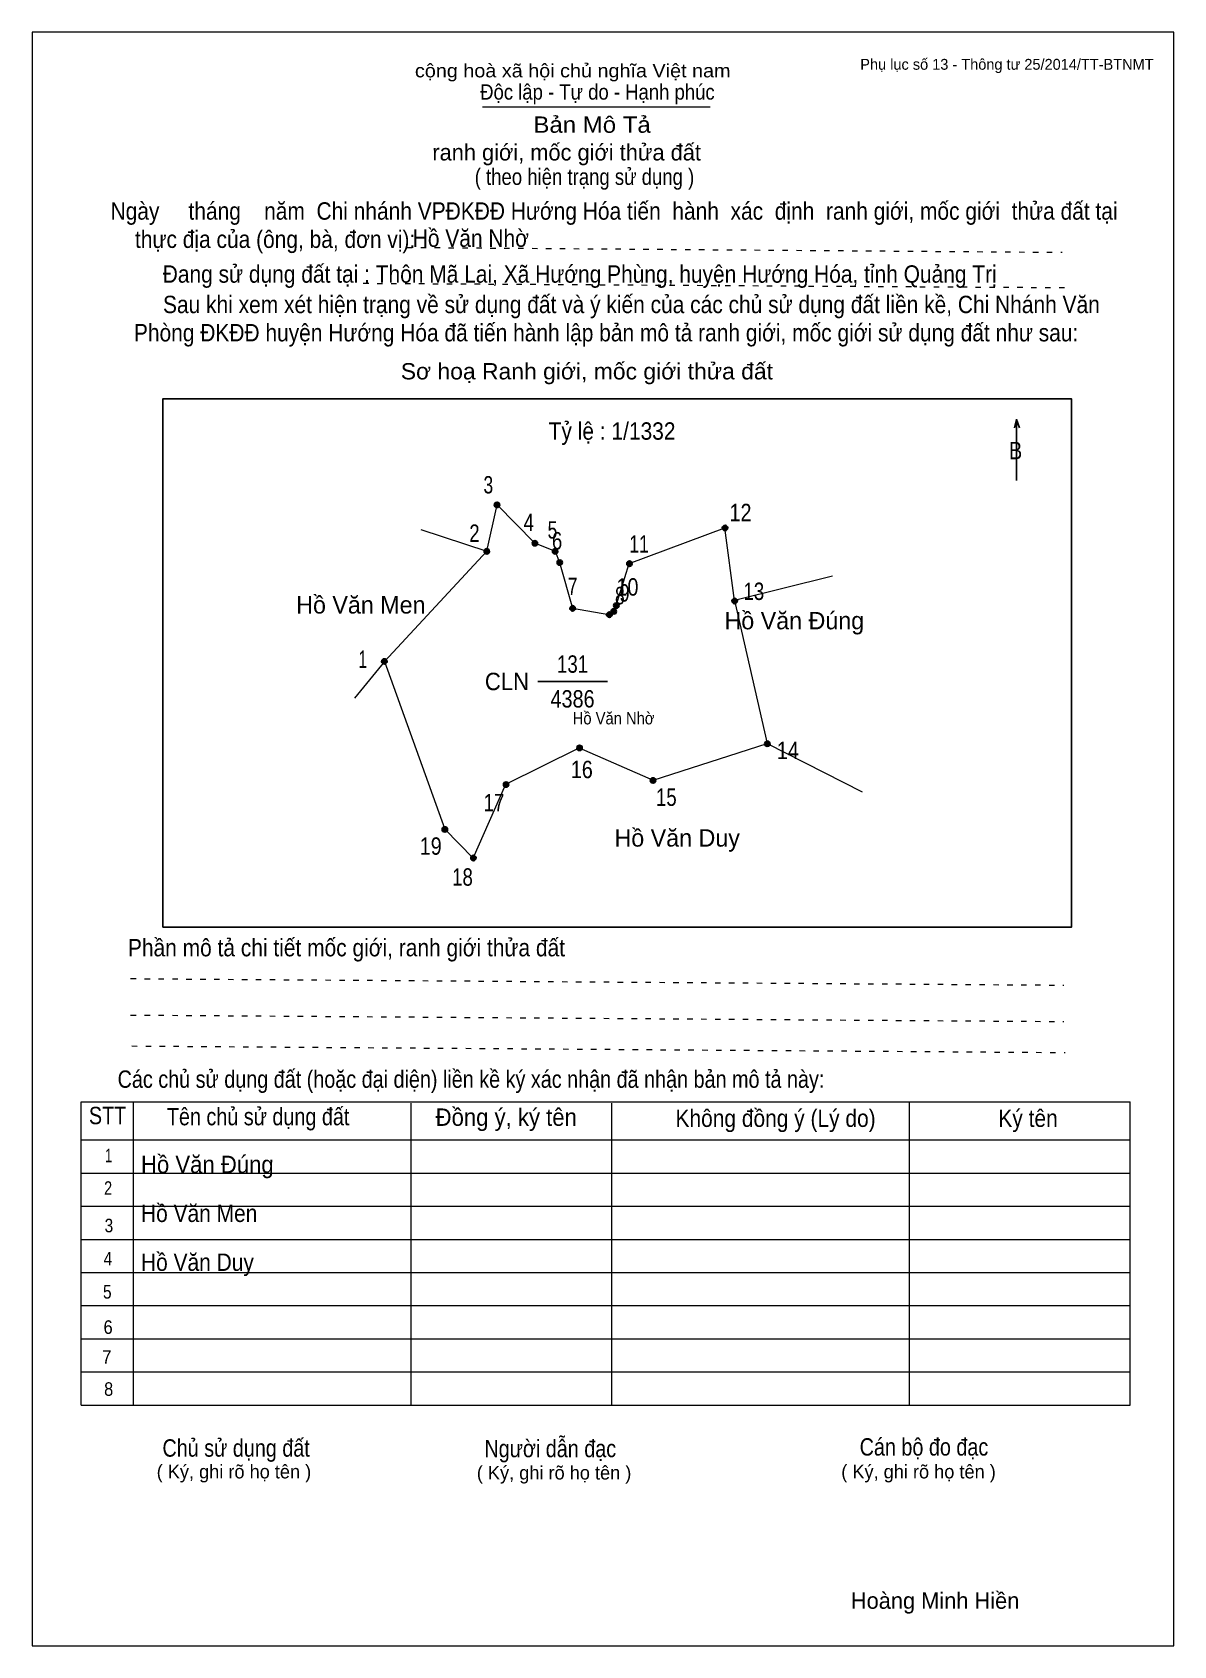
# Model space of a CAD drawing. Header units: centimetres. Extents: x 0 to 21, y 0 to 29.7.
import ezdxf
from ezdxf.enums import TextEntityAlignment as Align

# ---------------------------------------------------------------- set-up
doc = ezdxf.new("R2010")
doc.units = ezdxf.units.CM
doc.header["$LTSCALE"] = 0.13
doc.linetypes.add('DOTTED', pattern=[1.5, 0.3, -1.2])
for name, color, linetype, lineweight in [('1', 7, 'Continuous', 13), ('32', 7, 'Continuous', 25), ('33', 7, 'Continuous', 25), ('6', 7, 'Continuous', 13), ('62', 7, 'Continuous', 13)]:
    doc.layers.add(name, color=color, linetype=linetype, lineweight=lineweight)
for name, color, linetype in [('2', 7, 'Continuous'), ('34', 7, 'Continuous'), ('51', 7, 'Continuous'), ('63', 7, 'Continuous')]:
    doc.layers.add(name, color=color, linetype=linetype)

msp = doc.modelspace()

# ---------------------------------------------------------------- hatches: boundary and pattern name
at = {"layer": '32'}
for points in [[(8.6005, 21.0004, 1), (8.5005, 21.0004, 1)], [(12.7949, 20.5753, 1), (12.6949, 20.5753, 1)], [(9.2967, 20.2937, 1), (9.1967, 20.2937, 1)], [(8.4113, 20.145, 1), (8.3113, 20.145, 1)], [(9.6685, 20.145, 1), (9.5685, 20.145, 1)], [(9.7541, 19.9392, 1), (9.6541, 19.9392, 1)], [(11.0361, 19.9182, 1), (10.9361, 19.9182, 1)], [(9.9914, 19.0958, 1), (9.8914, 19.0958, 1)], [(10.6673, 18.9794, 1), (10.5673, 18.9794, 1)], [(10.7477, 19.038, 1), (10.6477, 19.038, 1)], [(10.7958, 19.1476, 1), (10.6958, 19.1476, 1)], [(12.9722, 19.2317, 1), (12.8722, 19.2317, 1)], [(6.5278, 18.1195, 1), (6.4278, 18.1195, 1)], [(13.573, 16.6032, 1), (13.473, 16.6032, 1)], [(10.1183, 16.5281, 1), (10.0183, 16.5281, 1)], [(8.7665, 15.8522, 1), (8.6665, 15.8522, 1)], [(11.4702, 15.9273, 1), (11.3702, 15.9273, 1)], [(7.64, 15.0261, 1), (7.54, 15.0261, 1)], [(8.1657, 14.5004, 1), (8.0657, 14.5004, 1)]]:
    msp.add_hatch(color=256, dxfattribs=at).paths.add_polyline_path(points)

# ---------------------------------------------------------------- linework, layer by layer
at = {"layer": '1'}
msp.add_lwpolyline([(21, 0), (21, 29.7), (0, 29.7), (0, 0)], close=True, dxfattribs=at)
at = {"layer": '32'}
for centre in [(8.5505, 21.0004), (12.7449, 20.5753), (9.2467, 20.2937), (8.3613, 20.145), (9.6185, 20.145), (9.7041, 19.9392), (10.9861, 19.9182), (9.9414, 19.0958), (10.6173, 18.9794), (10.6977, 19.038), (10.7458, 19.1476), (12.9222, 19.2317), (6.4778, 18.1195), (13.523, 16.6032), (10.0683, 16.5281), (8.7165, 15.8522), (11.4202, 15.9273), (7.59, 15.0261), (8.1157, 14.5004)]:
    msp.add_circle(centre, 0.05, dxfattribs=at)
at = {"layer": '33'}
msp.add_line((9.3, 17.75), (10.58, 17.75), dxfattribs=at)
at = {"layer": '6'}
msp.add_line((10.98, 19.92), (12.74, 20.58), dxfattribs=at)
for points in [[(7.15, 20.55), (8.36, 20.15), (8.55, 21)], [(8.55, 21), (9.24, 20.3), (9.62, 20.15)], [(14.72, 19.69), (12.92, 19.24), (12.74, 20.58)], [(8.36, 20.15), (6.48, 18.12), (5.93, 17.44)], [(9.62, 20.15), (9.7, 19.94), (9.94, 19.1), (10.61, 18.98), (10.69, 19.04), (10.74, 19.15), (10.98, 19.92)], [(12.92, 19.24), (13.52, 16.61), (15.27, 15.72)], [(6.48, 18.12), (7.59, 15.03), (8.11, 14.5), (8.71, 15.86), (10.06, 16.53), (11.42, 15.93), (13.52, 16.61)]]:
    msp.add_lwpolyline(points, dxfattribs=at)
at = {"layer": '62'}
for p, q in [((8.28, 28.33), (12.47, 28.33)), ((0.9, 10.01), (20.2, 10.01)), ((0.9, 4.43), (0.9, 10.01)), ((1.86, 4.43), (1.86, 10.01)), ((6.97, 4.43), (6.97, 9.99)), ((10.66, 4.43), (10.66, 9.99)), ((16.14, 4.43), (16.14, 10.01)), ((20.2, 4.43), (20.2, 10.01)), ((0.9, 9.31), (20.2, 9.31)), ((0.9, 8.7), (20.2, 8.7)), ((0.9, 8.09), (20.2, 8.09)), ((0.9, 7.48), (20.2, 7.48)), ((0.9, 6.87), (20.2, 6.87)), ((0.9, 6.26), (20.2, 6.26)), ((0.9, 5.65), (20.2, 5.65)), ((0.9, 5.04), (20.2, 5.04)), ((0.9, 4.43), (20.2, 4.43))]:
    msp.add_line(p, q, dxfattribs=at)
at = {"layer": '62', "linetype": 'DOTTED'}
for p, q in [((6.89, 25.74), (18.95, 25.65)), ((6.09, 25.08), (19.04, 25)), ((1.81, 12.28), (18.98, 12.16)), ((1.81, 11.61), (18.98, 11.49)), ((1.83, 11.04), (19, 10.92))]:
    msp.add_line(p, q, dxfattribs=at)
at = {"layer": '62', "lineweight": 25}
for p, q in [((18.11, 22.58), (18.11, 21.45)), ((18.11, 22.57), (18.07, 22.42)), ((18.11, 22.57), (18.16, 22.42))]:
    msp.add_line(p, q, dxfattribs=at)
msp.add_lwpolyline([(2.4, 13.23), (19.12, 13.23), (19.12, 22.95), (2.4, 22.95)], close=True, dxfattribs=at)

# ---------------------------------------------------------------- texts
at = {"layer": '2', "width": 0.9}
msp.add_text('Hồ Văn Nhờ', height=0.2253, dxfattribs=at).set_placement((10.695, 16.96), align=Align.CENTER)
at = {"layer": '32'}
for s, width, p in [('3', 0.75, (8.39, 21.21)), ('4', 0.8, (9.135, 20.52)), ('12', 0.85, (13.03, 20.7)), ('2', 0.8, (8.135, 20.32)), ('5', 0.75, (9.57, 20.38)), ('6', 0.8, (9.655, 20.18)), ('11', 0.75, (11.165, 20.12)), ('7', 0.75, (9.94, 19.34)), ('10', 0.85, (10.95, 19.33)), ('8', 0.75, (10.81, 19.17)), ('9', 0.8, (10.895, 19.22)), ('13', 0.8, (13.275, 19.25)), ('1', 0.65, (6.08, 18)), ('14', 0.85, (13.9, 16.32)), ('16', 0.85, (10.11, 15.97)), ('15', 0.8, (11.665, 15.46)), ('17', 0.8, (8.495, 15.36)), ('19', 0.85, (7.33, 14.56)), ('18', 0.8, (7.915, 13.99))]:
    msp.add_text(s, height=0.32, dxfattribs=dict(at, width=width)).set_placement(p, align=Align.CENTER)
at = {"layer": '33'}
for s, p in [('Hồ Văn Men', (6.045, 19)), ('Hồ Văn Đúng', (14.02, 18.71)), ('Hồ Văn Duy', (11.865, 14.71))]:
    msp.add_text(s, height=0.32, dxfattribs=at).set_placement(p, align=Align.CENTER)
for s, width, p in [('131', 0.8, (9.94, 17.91)), ('4386', 0.85, (9.94, 17.27))]:
    msp.add_text(s, height=0.32, dxfattribs=dict(at, width=width)).set_placement(p, align=Align.CENTER)
at = {"layer": '33', "width": 0.95}
msp.add_text('CLN', height=0.32, dxfattribs=at).set_placement((9.14, 17.59), align=Align.RIGHT)
at = {"layer": '34'}
for s, width, p in [('Hồ Văn Nhờ', 0.9, (7, 25.75)), ('Hồ Văn Đúng', 0.95, (2, 8.7)), ('Hồ Văn Men', 0.9, (2, 7.8)), ('Hồ Văn Duy', 0.9, (2, 6.9))]:
    msp.add_text(s, height=0.32, dxfattribs=dict(at, width=width)).set_placement(p)
at = {"layer": '51', "width": 0.9}
msp.add_text('Tỷ lệ : 1/1332', height=0.32, dxfattribs=at).set_placement((9.5, 22.2))
at = {"layer": '62'}
for s, height, width, p in [('cộng hoà xã hội chủ nghĩa Việt nam', 0.2474, 1.1, (7.04, 28.87)), ('Độc lập - Tự do - Hạnh phúc', 0.2828, 0.9, (8.24, 28.46)), ('Bản Mô Tả', 0.3, 1.1, (9.22, 27.85)), ('( theo hiện trạng sử dụng )', 0.3, 0.85, (8.14, 26.89)), ('Ngày     tháng    năm  Chi nhánh VPĐKĐĐ Hướng Hóa tiến  hành  xác  định  ranh giới, mốc giới  thửa đất tại ', 0.32, 0.9, (1.44, 26.25)), ('thực địa của (ông, bà, đơn vị): ', 0.32, 0.9, (1.89, 25.73)), ('Đang sử dụng đất tại : Thôn Mã Lai, Xã Hướng Phùng, huyện Hướng Hóa, tỉnh Quảng Trị', 0.32, 0.9, (2.4, 25.09)), ('     Sau khi xem xét hiện trạng về sử dụng đất và ý kiến của các chủ sử dụng đất liền kề, Chi Nhánh Văn ', 0.32, 0.9, (1.87, 24.53)), ('Phòng ĐKĐĐ huyện Hướng Hóa đã tiến hành lập bản mô tả ranh giới, mốc giới sử dụng đất như sau:', 0.32, 0.9, (1.87, 24.01)), ('Sơ hoạ Ranh giới, mốc giới thửa đất', 0.3, 1.05, (6.78, 23.31)), ('B', 0.32, 0.85, (17.97, 21.84)), ('Phần mô tả chi tiết mốc giới, ranh giới thửa đất ', 0.32, 0.9, (1.76, 12.69)), ('Các chủ sử dụng đất (hoặc đại diện) liền kề ký xác nhận đã nhận bản mô tả này:', 0.32, 0.85, (1.57, 10.27))]:
    msp.add_text(s, height=height, dxfattribs=dict(at, width=width)).set_placement(p)
msp.add_text('ranh giới, mốc giới thửa đất', height=0.3, dxfattribs=at).set_placement((7.36, 27.34))
for s, height, width, p in [('STT', 0.32, 0.85, (1.385, 9.6)), ('Tên chủ sử dụng đất', 0.32, 0.85, (4.155, 9.58)), ('Đồng ý, ký tên', 0.32, 0.95, (8.72, 9.57)), ('Không đồng ý (Lý do)', 0.32, 0.9, (13.675, 9.55)), ('Ký tên', 0.32, 0.9, (18.32, 9.55)), ('1', 0.25, 0.7, (1.405, 8.9)), ('2', 0.25, 0.8, (1.395, 8.3)), ('3', 0.25, 0.85, (1.41, 7.61)), ('4', 0.25, 0.85, (1.39, 7)), ('5', 0.25, 0.85, (1.38, 6.39)), ('6', 0.25, 0.9, (1.395, 5.74)), ('7', 0.25, 0.95, (1.37, 5.19)), ('8', 0.25, 0.9, (1.405, 4.6)), ('Người dẫn đạc', 0.32, 0.85, (9.53, 3.47)), ('Chủ sử dụng đất', 0.32, 0.85, (3.75, 3.48)), ('Cán bộ đo đạc', 0.32, 0.85, (16.405, 3.5))]:
    msp.add_text(s, height=height, dxfattribs=dict(at, width=width)).set_placement(p, align=Align.CENTER)
for p in [(3.71, 3.08), (9.6, 3.06), (16.305, 3.08)]:
    msp.add_text('( Ký, ghi rõ họ tên )', height=0.25, dxfattribs=at).set_placement(p, align=Align.CENTER)
at = {"layer": '63'}
msp.add_text('Phụ lục số 13 - Thông tư 25/2014/TT-BTNMT', height=0.2, dxfattribs=at).set_placement((20.63, 29.01), align=Align.RIGHT)
msp.add_text('Hoàng Minh Hiền', height=0.3, dxfattribs=at).set_placement((16.61, 0.68), align=Align.CENTER)

doc.saveas('drawing.dxf')
